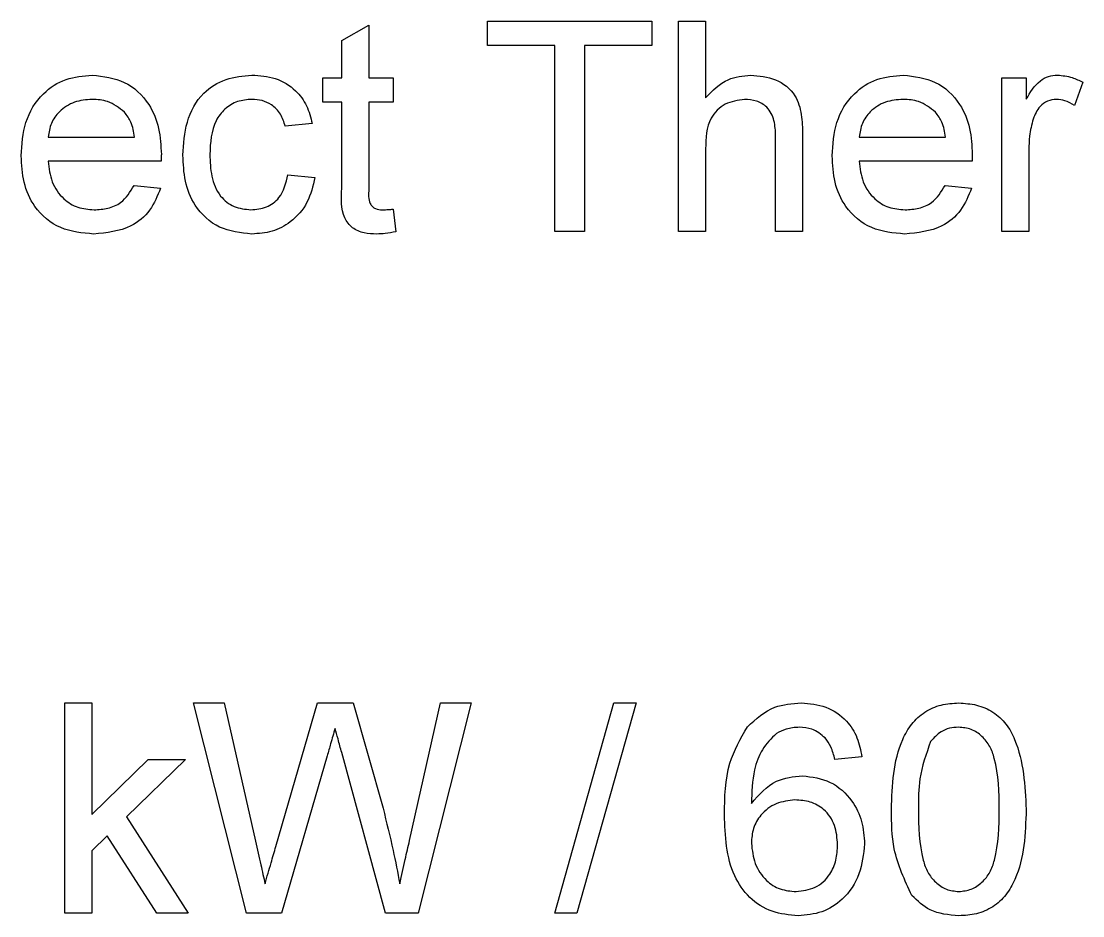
# Model space of a CAD drawing. Extents: x 150 to 4150, y 50 to 2920.
# Drawn here: x 1439.51 to 1470.64, y 2384 to 2410.24 of the extents above; entities that cross this region are included whole.
import ezdxf

# ---------------------------------------------------------------- set-up
doc = ezdxf.new("R2010")
doc.units = 0
doc.header["$LTSCALE"] = 10
doc.linetypes.add('SLD-KATı', pattern=[0])
doc.layers.get('0').update_dxf_attribs({"linetype": 'CONTINUOUS'})

msp = doc.modelspace()

# ---------------------------------------------------------------- linework, layer by layer
at = {"color": 7, "linetype": 'SLD-KATı'}
for p, q in [((1453.18, 2410.24), (1458, 2410.24)), ((1453.18, 2409.529), (1453.18, 2410.24)), ((1458, 2410.24), (1458, 2409.529)), ((1458.79, 2410.24), (1459.581, 2410.24)), ((1458.79, 2404.076), (1458.79, 2410.24)), ((1459.581, 2410.24), (1459.581, 2407.989)), ((1448.912, 2409.677), (1449.703, 2410.127)), ((1449.703, 2410.127), (1449.703, 2408.581)), ((1448.912, 2408.581), (1448.912, 2409.677)), ((1455.155, 2409.529), (1453.18, 2409.529)), ((1455.155, 2404.076), (1455.155, 2409.529)), ((1456.025, 2409.529), (1456.025, 2404.076)), ((1458, 2409.529), (1456.025, 2409.529)), ((1448.359, 2408.581), (1448.912, 2408.581)), ((1448.359, 2407.87), (1448.359, 2408.581)), ((1449.703, 2408.581), (1450.414, 2408.581)), ((1450.414, 2408.581), (1450.414, 2407.87)), ((1468.273, 2408.581), (1468.985, 2408.581)), ((1468.273, 2404.076), (1468.273, 2408.581)), ((1468.985, 2408.581), (1468.985, 2407.952)), ((1470.644, 2408.449), (1470.397, 2407.764)), ((1448.912, 2407.87), (1448.359, 2407.87)), ((1448.912, 2405.342), (1448.912, 2407.87)), ((1449.703, 2407.87), (1449.703, 2405.314)), ((1450.414, 2407.87), (1449.703, 2407.87)), ((1448.043, 2407.237), (1447.253, 2407.158)), ((1440.299, 2406.842), (1442.827, 2406.842)), ((1461.635, 2404.076), (1461.635, 2406.876)), ((1462.426, 2406.916), (1462.426, 2404.076)), ((1464.085, 2406.842), (1466.614, 2406.842)), ((1459.581, 2406.493), (1459.581, 2404.076)), ((1469.064, 2406.469), (1469.064, 2404.076)), ((1443.614, 2406.131), (1440.299, 2406.131)), ((1467.401, 2406.131), (1464.085, 2406.131)), ((1447.332, 2405.736), (1448.122, 2405.657)), ((1442.819, 2405.42), (1443.593, 2405.341)), ((1466.605, 2405.42), (1467.38, 2405.341)), ((1450.414, 2404.728), (1450.493, 2404.065)), ((1456.025, 2404.076), (1455.155, 2404.076)), ((1459.581, 2404.076), (1458.79, 2404.076)), ((1462.426, 2404.076), (1461.635, 2404.076)), ((1469.064, 2404.076), (1468.273, 2404.076)), ((1440.786, 2390.24), (1441.577, 2390.24)), ((1440.786, 2384.076), (1440.786, 2390.24)), ((1441.577, 2390.24), (1441.577, 2386.971)), ((1444.566, 2390.24), (1445.464, 2390.24)), ((1446.118, 2384.076), (1444.566, 2390.24)), ((1445.464, 2390.24), (1446.379, 2386.187)), ((1446.977, 2386.034), (1448.195, 2390.24)), ((1448.195, 2390.24), (1449.241, 2390.24)), ((1449.241, 2390.24), (1450.121, 2387.152)), ((1450.898, 2386.21), (1451.808, 2390.24)), ((1452.706, 2390.24), (1451.152, 2384.076)), ((1451.808, 2390.24), (1452.706, 2390.24)), ((1455.155, 2384.076), (1456.894, 2390.24)), ((1457.547, 2390.24), (1455.808, 2384.076)), ((1456.894, 2390.24), (1457.547, 2390.24)), ((1450.196, 2384.076), (1448.909, 2388.787)), ((1441.577, 2386.971), (1443.229, 2388.581)), ((1444.329, 2388.581), (1442.599, 2386.897)), ((1443.229, 2388.581), (1444.329, 2388.581)), ((1448.481, 2388.688), (1447.147, 2384.076)), ((1464.164, 2388.66), (1463.374, 2388.581)), ((1442.599, 2386.897), (1444.408, 2384.076)), ((1442.03, 2386.342), (1441.577, 2385.9)), ((1443.484, 2384.076), (1442.03, 2386.342)), ((1441.577, 2385.9), (1441.577, 2384.076)), ((1441.577, 2384.076), (1440.786, 2384.076)), ((1444.408, 2384.076), (1443.484, 2384.076)), ((1447.147, 2384.076), (1446.118, 2384.076)), ((1451.152, 2384.076), (1450.196, 2384.076)), ((1455.808, 2384.076), (1455.155, 2384.076))]:
    msp.add_line(p, q, dxfattribs=at)
for points, knots in [([(1439.508, 2406.29), (1439.528, 2406.625), (1439.567, 2407.291), (1440.066, 2408.113), (1440.804, 2408.594), (1441.328, 2408.638), (1441.59, 2408.66)], [0, 0, 0, 0, 0.280743, 0.559782, 0.779668, 1, 1, 1, 1]), ([(1441.59, 2408.66), (1441.917, 2408.622), (1442.571, 2408.546), (1443.266, 2407.886), (1443.579, 2407.101), (1443.605, 2406.589), (1443.618, 2406.334)], [0, 0, 0, 0, 0.279363, 0.558404, 0.778889, 1, 1, 1, 1]), ([(1444.25, 2406.311), (1444.27, 2406.639), (1444.31, 2407.291), (1444.755, 2408.133), (1445.501, 2408.584), (1446.014, 2408.635), (1446.271, 2408.66)], [0, 0, 0, 0, 0.28084, 0.559676, 0.779582, 1, 1, 1, 1]), ([(1446.271, 2408.66), (1446.505, 2408.644), (1446.972, 2408.612), (1447.548, 2408.265), (1447.907, 2407.772), (1447.998, 2407.416), (1448.043, 2407.237)], [0, 0, 0, 0, 0.280271, 0.559442, 0.77954, 1, 1, 1, 1]), ([(1459.581, 2407.989), (1459.786, 2408.202), (1460.152, 2408.583), (1460.673, 2408.636), (1460.902, 2408.66)], [0, 0, 0, 0, 0.559339, 1, 1, 1, 1]), ([(1460.902, 2408.66), (1461.152, 2408.639), (1461.649, 2408.596), (1462.234, 2408.132), (1462.412, 2407.501), (1462.421, 2407.112), (1462.426, 2406.916)], [0, 0, 0, 0, 0.280321, 0.558353, 0.778547, 1, 1, 1, 1]), ([(1463.295, 2406.29), (1463.314, 2406.625), (1463.354, 2407.291), (1463.852, 2408.113), (1464.59, 2408.594), (1465.114, 2408.638), (1465.377, 2408.66)], [0, 0, 0, 0, 0.280743, 0.559782, 0.779671, 1, 1, 1, 1]), ([(1465.377, 2408.66), (1465.704, 2408.622), (1466.357, 2408.546), (1467.053, 2407.886), (1467.365, 2407.101), (1467.391, 2406.589), (1467.404, 2406.334)], [0, 0, 0, 0, 0.279363, 0.558404, 0.77889, 1, 1, 1, 1]), ([(1468.985, 2407.952), (1469.103, 2408.153), (1469.268, 2408.433), (1469.635, 2408.636), (1469.815, 2408.652), (1469.905, 2408.66)], [0, 0, 0, 0, 0.5596029, 0.7797676, 1, 1, 1, 1]), ([(1469.905, 2408.66), (1470.05, 2408.646), (1470.31, 2408.621), (1470.542, 2408.501), (1470.644, 2408.449)], [0, 0, 0, 0, 0.559527, 1, 1, 1, 1]), ([(1441.586, 2407.949), (1441.41, 2407.934), (1441.058, 2407.904), (1440.633, 2407.631), (1440.362, 2407.255), (1440.32, 2406.98), (1440.299, 2406.842)], [0, 0, 0, 0, 0.28019, 0.559715, 0.779631, 1, 1, 1, 1]), ([(1442.537, 2407.571), (1442.38, 2407.695), (1442.099, 2407.918), (1441.743, 2407.939), (1441.586, 2407.949)], [0, 0, 0, 0, 0.558511, 1, 1, 1, 1]), ([(1446.276, 2407.949), (1446.132, 2407.937), (1445.844, 2407.914), (1445.466, 2407.682), (1445.081, 2407.173), (1445.057, 2406.679), (1445.04, 2406.332)], [0, 0, 0, 0, 0.187086, 0.37388, 0.560744, 1, 1, 1, 1]), ([(1447.253, 2407.158), (1447.213, 2407.281), (1447.135, 2407.525), (1446.879, 2407.787), (1446.577, 2407.93), (1446.377, 2407.942), (1446.276, 2407.949)], [0, 0, 0, 0, 0.280218, 0.559483, 0.779643, 1, 1, 1, 1]), ([(1460.724, 2407.949), (1460.528, 2407.92), (1460.137, 2407.864), (1459.603, 2407.329), (1459.589, 2406.811), (1459.581, 2406.493)], [0, 0, 0, 0, 0.280199, 0.559312, 1, 1, 1, 1]), ([(1461.635, 2406.876), (1461.63, 2407.026), (1461.618, 2407.326), (1461.426, 2407.721), (1461.079, 2407.925), (1460.843, 2407.941), (1460.724, 2407.949)], [0, 0, 0, 0, 0.281209, 0.559772, 0.779379, 1, 1, 1, 1]), ([(1465.373, 2407.949), (1465.197, 2407.934), (1464.844, 2407.904), (1464.419, 2407.631), (1464.149, 2407.255), (1464.106, 2406.98), (1464.085, 2406.842)], [0, 0, 0, 0, 0.28019, 0.559715, 0.779631, 1, 1, 1, 1]), ([(1466.324, 2407.571), (1466.167, 2407.695), (1465.885, 2407.918), (1465.53, 2407.939), (1465.373, 2407.949)], [0, 0, 0, 0, 0.558511, 1, 1, 1, 1]), ([(1469.874, 2407.949), (1469.784, 2407.938), (1469.604, 2407.916), (1469.334, 2407.718), (1469.242, 2407.503), (1469.186, 2407.372)], [0, 0, 0, 0, 0.280308, 0.560903, 1, 1, 1, 1]), ([(1470.397, 2407.764), (1470.307, 2407.821), (1470.146, 2407.923), (1469.957, 2407.941), (1469.874, 2407.949)], [0, 0, 0, 0, 0.56013, 1, 1, 1, 1]), ([(1442.827, 2406.842), (1442.807, 2406.993), (1442.77, 2407.261), (1442.608, 2407.476), (1442.537, 2407.571)], [0, 0, 0, 0, 0.560653, 1, 1, 1, 1]), ([(1466.614, 2406.842), (1466.593, 2406.993), (1466.557, 2407.261), (1466.395, 2407.476), (1466.324, 2407.571)], [0, 0, 0, 0, 0.560653, 1, 1, 1, 1]), ([(1469.186, 2407.372), (1469.146, 2407.206), (1469.074, 2406.909), (1469.067, 2406.604), (1469.064, 2406.469)], [0, 0, 0, 0, 0.559886, 1, 1, 1, 1]), ([(1441.632, 2403.997), (1441.299, 2404.027), (1440.634, 2404.087), (1439.89, 2404.717), (1439.549, 2405.51), (1439.522, 2406.03), (1439.508, 2406.29)], [0, 0, 0, 0, 0.279948, 0.558671, 0.778994, 1, 1, 1, 1]), ([(1443.618, 2406.334), (1443.617, 2406.296), (1443.616, 2406.228), (1443.615, 2406.161), (1443.614, 2406.131)], [0, 0, 0, 0, 0.5599432, 1, 1, 1, 1]), ([(1446.272, 2403.997), (1445.945, 2404.032), (1445.291, 2404.1), (1444.591, 2404.757), (1444.286, 2405.545), (1444.262, 2406.056), (1444.25, 2406.311)], [0, 0, 0, 0, 0.279591, 0.55834, 0.77884, 1, 1, 1, 1]), ([(1445.04, 2406.332), (1445.048, 2406.118), (1445.064, 2405.692), (1445.287, 2405.12), (1445.739, 2404.761), (1446.076, 2404.726), (1446.245, 2404.709)], [0, 0, 0, 0, 0.2812964, 0.560526, 0.7801104, 1, 1, 1, 1]), ([(1465.419, 2403.997), (1465.086, 2404.027), (1464.421, 2404.087), (1463.677, 2404.717), (1463.336, 2405.51), (1463.309, 2406.03), (1463.295, 2406.29)], [0, 0, 0, 0, 0.279951, 0.558671, 0.778995, 1, 1, 1, 1]), ([(1467.404, 2406.334), (1467.404, 2406.296), (1467.403, 2406.228), (1467.401, 2406.161), (1467.401, 2406.131)], [0, 0, 0, 0, 0.559944, 1, 1, 1, 1]), ([(1440.299, 2406.131), (1440.323, 2405.927), (1440.372, 2405.52), (1440.702, 2405.031), (1441.162, 2404.749), (1441.483, 2404.722), (1441.644, 2404.709)], [0, 0, 0, 0, 0.280613, 0.55968, 0.779661, 1, 1, 1, 1]), ([(1464.085, 2406.131), (1464.11, 2405.927), (1464.158, 2405.52), (1464.489, 2405.031), (1464.948, 2404.749), (1465.27, 2404.722), (1465.431, 2404.709)], [0, 0, 0, 0, 0.280612, 0.559677, 0.779658, 1, 1, 1, 1]), ([(1446.245, 2404.709), (1446.4, 2404.723), (1446.709, 2404.753), (1447.179, 2405.099), (1447.274, 2405.495), (1447.332, 2405.736)], [0, 0, 0, 0, 0.280897, 0.5609, 1, 1, 1, 1]), ([(1448.122, 2405.657), (1448.064, 2405.407), (1447.947, 2404.907), (1447.466, 2404.353), (1446.875, 2404.041), (1446.473, 2404.012), (1446.272, 2403.997)], [0, 0, 0, 0, 0.280206, 0.559516, 0.779583, 1, 1, 1, 1]), ([(1443.593, 2405.341), (1443.504, 2405.117), (1443.327, 2404.668), (1442.637, 2404.093), (1442.013, 2404.034), (1441.632, 2403.997)], [0, 0, 0, 0, 0.280615, 0.560832, 1, 1, 1, 1]), ([(1441.644, 2404.709), (1441.781, 2404.717), (1442.053, 2404.732), (1442.519, 2404.927), (1442.705, 2405.233), (1442.819, 2405.42)], [0, 0, 0, 0, 0.281296, 0.56193, 1, 1, 1, 1]), ([(1449.936, 2403.997), (1449.812, 2404.002), (1449.564, 2404.011), (1449.207, 2404.154), (1448.866, 2404.606), (1448.893, 2405.038), (1448.912, 2405.342)], [0, 0, 0, 0, 0.187431, 0.373827, 0.559479, 1, 1, 1, 1]), ([(1449.703, 2405.314), (1449.693, 2405.165), (1449.68, 2404.979), (1449.803, 2404.8), (1449.922, 2404.716), (1450.031, 2404.712), (1450.104, 2404.709)], [0, 0, 0, 0, 0.499577, 0.625245, 0.750334, 1, 1, 1, 1]), ([(1467.38, 2405.341), (1467.291, 2405.117), (1467.113, 2404.668), (1466.423, 2404.093), (1465.8, 2404.034), (1465.419, 2403.997)], [0, 0, 0, 0, 0.280615, 0.560832, 1, 1, 1, 1]), ([(1465.431, 2404.709), (1465.567, 2404.717), (1465.839, 2404.732), (1466.305, 2404.927), (1466.492, 2405.233), (1466.605, 2405.42)], [0, 0, 0, 0, 0.281296, 0.561925, 1, 1, 1, 1]), ([(1450.104, 2404.709), (1450.162, 2404.71), (1450.265, 2404.714), (1450.368, 2404.724), (1450.414, 2404.728)], [0, 0, 0, 0, 0.559978, 1, 1, 1, 1]), ([(1450.493, 2404.065), (1450.39, 2404.045), (1450.206, 2404.008), (1450.018, 2404.001), (1449.936, 2403.997)], [0, 0, 0, 0, 0.560078, 1, 1, 1, 1]), ([(1460.806, 2389.54), (1461.059, 2389.769), (1461.512, 2390.18), (1462.118, 2390.222), (1462.385, 2390.24)], [0, 0, 0, 0, 0.558381, 1, 1, 1, 1]), ([(1462.385, 2390.24), (1462.632, 2390.22), (1463.125, 2390.18), (1463.711, 2389.774), (1464.056, 2389.231), (1464.128, 2388.851), (1464.164, 2388.66)], [0, 0, 0, 0, 0.28005, 0.559188, 0.779377, 1, 1, 1, 1]), ([(1465.033, 2387.116), (1465.057, 2387.828), (1465.086, 2388.717), (1465.609, 2389.634), (1465.995, 2389.998), (1466.486, 2390.209), (1466.834, 2390.23), (1467.009, 2390.24)], [0, 0, 0, 0, 0.499146, 0.624525, 0.749599, 0.874674, 1, 1, 1, 1]), ([(1467.009, 2390.24), (1467.184, 2390.229), (1467.533, 2390.207), (1468.023, 2389.997), (1468.417, 2389.64), (1468.903, 2388.703), (1468.949, 2387.821), (1468.985, 2387.116)], [0, 0, 0, 0, 0.125373, 0.250641, 0.375695, 0.501119, 1, 1, 1, 1]), ([(1448.715, 2389.496), (1448.671, 2389.345), (1448.593, 2389.076), (1448.516, 2388.807), (1448.481, 2388.688)], [0, 0, 0, 0, 0.560037, 1, 1, 1, 1]), ([(1448.909, 2388.787), (1448.872, 2388.919), (1448.807, 2389.155), (1448.743, 2389.392), (1448.715, 2389.496)], [0, 0, 0, 0, 0.559944, 1, 1, 1, 1]), ([(1460.134, 2386.962), (1460.142, 2387.478), (1460.156, 2388.397), (1460.608, 2389.192), (1460.806, 2389.54)], [0, 0, 0, 0, 0.56141, 1, 1, 1, 1]), ([(1462.333, 2389.529), (1462.2, 2389.519), (1461.963, 2389.502), (1461.753, 2389.394), (1461.66, 2389.346)], [0, 0, 0, 0, 0.559689, 1, 1, 1, 1]), ([(1463.089, 2389.213), (1462.965, 2389.315), (1462.743, 2389.498), (1462.458, 2389.52), (1462.333, 2389.529)], [0, 0, 0, 0, 0.559004, 1, 1, 1, 1]), ([(1467, 2389.529), (1466.911, 2389.523), (1466.732, 2389.512), (1466.431, 2389.384), (1466.276, 2389.212), (1466.181, 2389.107)], [0, 0, 0, 0, 0.280455, 0.560693, 1, 1, 1, 1]), ([(1468.194, 2387.119), (1468.189, 2387.624), (1468.182, 2388.256), (1467.934, 2388.975), (1467.698, 2389.273), (1467.379, 2389.494), (1467.127, 2389.517), (1467, 2389.529)], [0, 0, 0, 0, 0.500355, 0.625528, 0.750518, 0.875257, 1, 1, 1, 1]), ([(1461.66, 2389.346), (1461.51, 2389.197), (1461.209, 2388.897), (1460.952, 2388.168), (1460.935, 2387.626), (1460.924, 2387.294)], [0, 0, 0, 0, 0.279357, 0.559147, 1, 1, 1, 1]), ([(1463.374, 2388.581), (1463.342, 2388.709), (1463.285, 2388.937), (1463.149, 2389.129), (1463.089, 2389.213)], [0, 0, 0, 0, 0.560459, 1, 1, 1, 1]), ([(1466.181, 2389.107), (1466.052, 2388.747), (1465.822, 2388.103), (1465.823, 2387.421), (1465.824, 2387.119)], [0, 0, 0, 0, 0.558049, 1, 1, 1, 1]), ([(1460.924, 2387.294), (1461.15, 2387.551), (1461.554, 2388.01), (1462.156, 2388.077), (1462.422, 2388.107)], [0, 0, 0, 0, 0.558624, 1, 1, 1, 1]), ([(1462.422, 2388.107), (1462.705, 2388.069), (1463.271, 2387.993), (1463.874, 2387.433), (1464.2, 2386.774), (1464.229, 2386.329), (1464.243, 2386.106)], [0, 0, 0, 0, 0.2791343, 0.5588149, 0.7791715, 1, 1, 1, 1]), ([(1462.203, 2387.395), (1462.014, 2387.375), (1461.636, 2387.334), (1461.204, 2386.998), (1460.956, 2386.569), (1460.935, 2386.272), (1460.924, 2386.122)], [0, 0, 0, 0, 0.279735, 0.559348, 0.779423, 1, 1, 1, 1]), ([(1463.453, 2386.082), (1463.439, 2386.274), (1463.412, 2386.659), (1463.098, 2387.12), (1462.656, 2387.366), (1462.355, 2387.386), (1462.203, 2387.395)], [0, 0, 0, 0, 0.2804451, 0.5593759, 0.7793118, 1, 1, 1, 1]), ([(1450.121, 2387.152), (1450.223, 2386.741), (1450.406, 2386.008), (1450.549, 2385.265), (1450.611, 2384.938)], [0, 0, 0, 0, 0.560027, 1, 1, 1, 1]), ([(1462.295, 2383.997), (1462.035, 2384.021), (1461.516, 2384.067), (1460.842, 2384.501), (1460.192, 2385.451), (1460.158, 2386.339), (1460.134, 2386.962)], [0, 0, 0, 0, 0.186918, 0.373552, 0.560244, 1, 1, 1, 1]), ([(1465.632, 2384.591), (1465.422, 2385.039), (1465.045, 2385.842), (1465.037, 2386.726), (1465.033, 2387.116)], [0, 0, 0, 0, 0.557971, 1, 1, 1, 1]), ([(1465.824, 2387.119), (1465.83, 2386.616), (1465.838, 2385.987), (1466.078, 2385.266), (1466.318, 2384.972), (1466.632, 2384.747), (1466.883, 2384.722), (1467.009, 2384.709)], [0, 0, 0, 0, 0.500369, 0.625564, 0.750544, 0.875301, 1, 1, 1, 1]), ([(1467.009, 2384.709), (1467.135, 2384.722), (1467.386, 2384.749), (1467.701, 2384.972), (1467.939, 2385.267), (1468.181, 2385.986), (1468.188, 2386.616), (1468.194, 2387.119)], [0, 0, 0, 0, 0.124657, 0.249416, 0.374384, 0.499604, 1, 1, 1, 1]), ([(1468.985, 2387.116), (1468.96, 2386.406), (1468.93, 2385.517), (1468.409, 2384.601), (1468.023, 2384.237), (1467.532, 2384.028), (1467.184, 2384.007), (1467.009, 2383.997)], [0, 0, 0, 0, 0.499114, 0.624455, 0.749551, 0.874658, 1, 1, 1, 1]), ([(1446.379, 2386.187), (1446.431, 2385.954), (1446.526, 2385.538), (1446.619, 2385.121), (1446.66, 2384.938)], [0, 0, 0, 0, 0.560041, 1, 1, 1, 1]), ([(1446.66, 2384.938), (1446.719, 2385.143), (1446.825, 2385.508), (1446.931, 2385.873), (1446.977, 2386.034)], [0, 0, 0, 0, 0.559959, 1, 1, 1, 1]), ([(1450.611, 2384.938), (1450.665, 2385.176), (1450.761, 2385.599), (1450.856, 2386.024), (1450.898, 2386.21)], [0, 0, 0, 0, 0.559997, 1, 1, 1, 1]), ([(1460.924, 2386.122), (1460.947, 2385.922), (1460.994, 2385.521), (1461.311, 2385.037), (1461.759, 2384.749), (1462.076, 2384.722), (1462.234, 2384.709)], [0, 0, 0, 0, 0.280083, 0.559782, 0.779692, 1, 1, 1, 1]), ([(1462.234, 2384.709), (1462.429, 2384.731), (1462.817, 2384.775), (1463.23, 2385.164), (1463.428, 2385.626), (1463.445, 2385.93), (1463.453, 2386.082)], [0, 0, 0, 0, 0.279487, 0.558542, 0.778983, 1, 1, 1, 1]), ([(1464.243, 2386.106), (1464.212, 2385.806), (1464.15, 2385.207), (1463.674, 2384.484), (1463.004, 2384.061), (1462.531, 2384.019), (1462.295, 2383.997)], [0, 0, 0, 0, 0.2802198, 0.5597585, 0.7797546, 1, 1, 1, 1]), ([(1467.009, 2383.997), (1466.713, 2384.023), (1466.183, 2384.068), (1465.801, 2384.432), (1465.632, 2384.591)], [0, 0, 0, 0, 0.559711, 1, 1, 1, 1])]:
    msp.add_open_spline(points, degree=3, knots=knots, dxfattribs=at)

doc.saveas('drawing.dxf')
